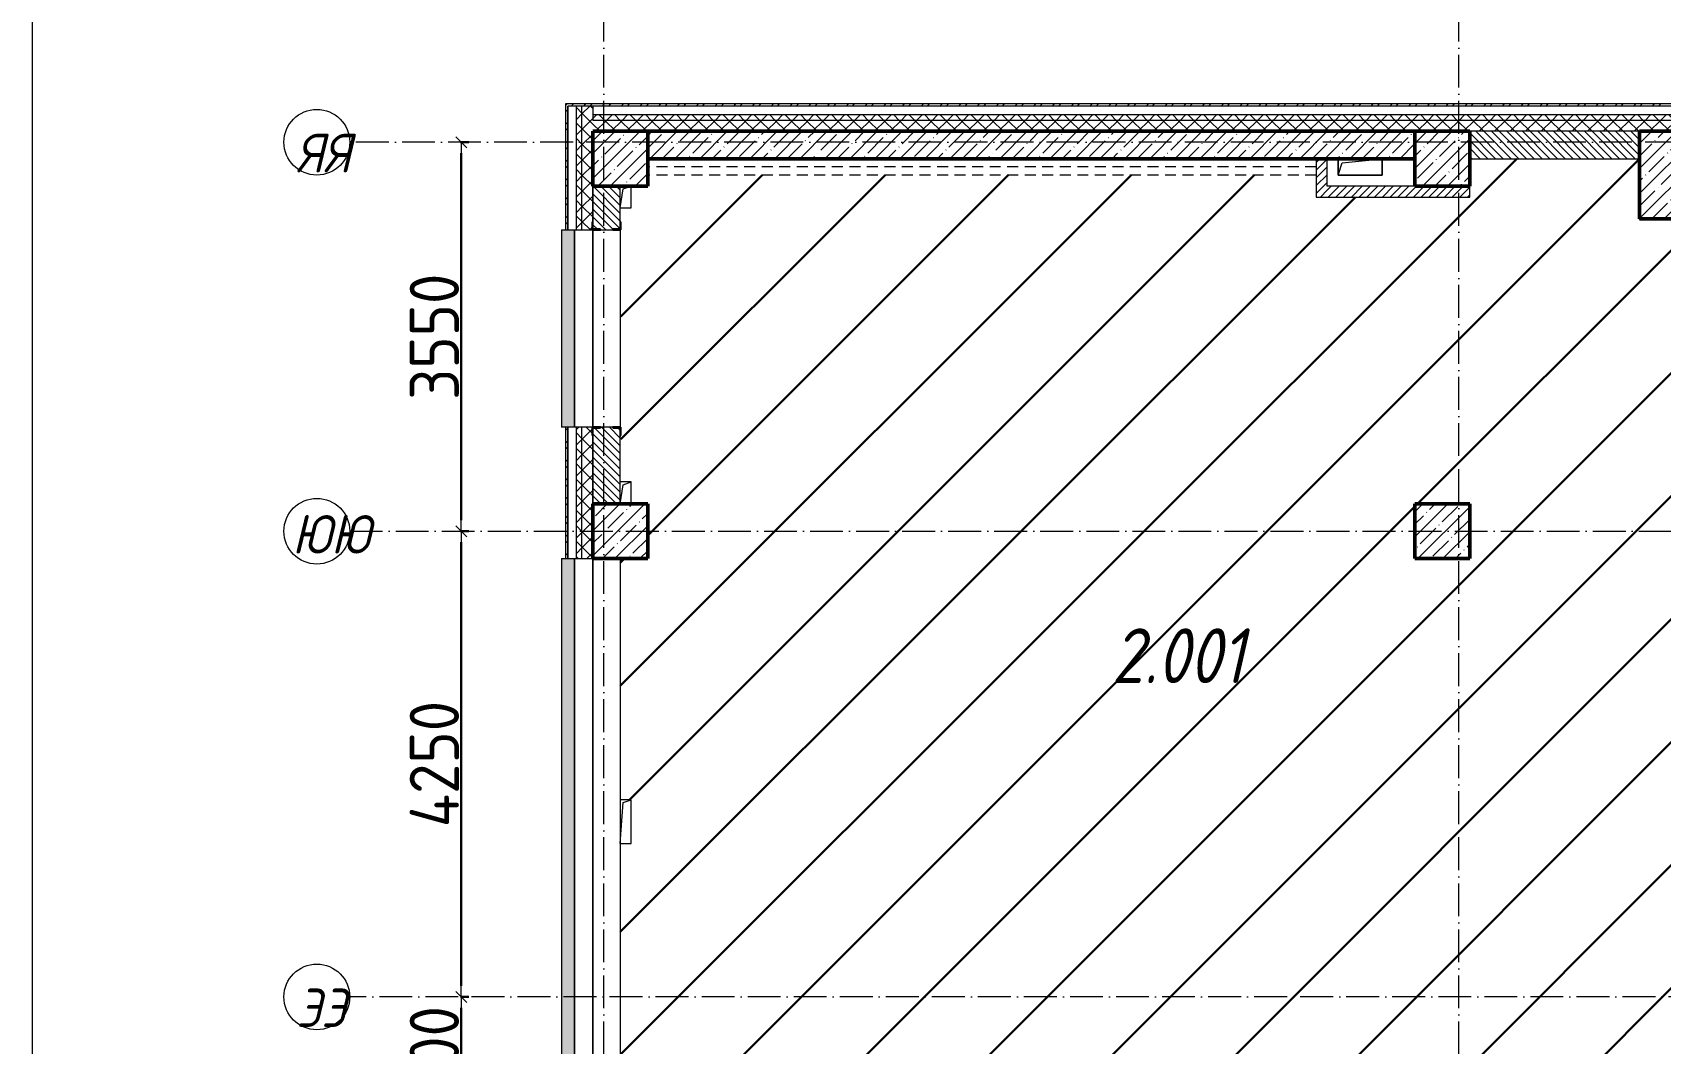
# Model space of a CAD drawing. Header units: millimetres. Extents: x -17017 to 628417, y -109036 to 199237.
# Drawn here: x 509005 to 523858, y 168140 to 177366 of the extents above; entities that cross this region are included whole.
import ezdxf

# ---------------------------------------------------------------- set-up
doc = ezdxf.new("R2010")
doc.units = ezdxf.units.MM
doc.linetypes.add('200_ШТРИХ_ш1п0_6_', pattern=[160, 100, -60])
doc.linetypes.add('50_200_ШТРИХ_1Т_ш5_п1_п1_', pattern=[700, 500, -100, 0, -100])
for name, color, linetype, lineweight in [('3) ЖБ 4м', 3, 'Continuous', 30), ('3.1) ЖБ окна 1.2 м', 102, 'Continuous', 30), ('A-____-____-DIMS', 7, 'Continuous', 9), ('A-DETL-____-OTLN-3', 7, '200_ШТРИХ_ш1п0_6_', 9), ('A-FLOR-____-OTLN', 7, 'Continuous', 9), ('A-GENM-____-MCUT', 7, 'Continuous', 25), ('A-GENM-____-OTLN', 7, 'Continuous', 9), ('A-GENM-____-OTLN-1', 7, 'Continuous', 25), ('A-GLAZ-____-OTLN', 7, 'Continuous', 9), ('A-WALL-____-MCUT', 7, 'Continuous', 13), ('A-WALL-____-MCUT-1', 7, 'Continuous', 9), ('A-WALL-____-MCUT-2', 7, 'Continuous', 50), ('A-WALL-____-OTLN', 7, 'Continuous', 9), ('A-WALL-____-PATT-1', 7, 'Continuous', 9), ('A-WALL-FNSH-MCUT-1', 7, 'Continuous', 9), ('S-COLS-____-MCUT', 7, 'Continuous', 50), ('S-COLS-____-OTLN', 7, 'Continuous', 9), ('S-GRID-____-IDEN', 7, 'Continuous', 9), ('S-GRID-____-OTLN-1', 7, '50_200_ШТРИХ_1Т_ш5_п1_п1_', 9), ('Марки помещений', 7, 'Continuous', 9), ('стяжа', 7, 'Continuous', 30)]:
    doc.layers.add(name, color=color, linetype=linetype, lineweight=lineweight)
doc.layers.add('A-GLAZ-____-OTLN-1', color=7, linetype='Continuous', lineweight=9, true_color=0xc0c0c0)
doc.styles.add('ISOCPEUR_I_2', font='isocpeui.ttf', dxfattribs={"width": 0.85, "height": 2.3})
doc.styles.add('ISOCPEUR_I_9', font='isocpeui.ttf', dxfattribs={"width": 0.9, "height": 250})
doc.styles.add('СПДС', font='isocpeur.ttf', dxfattribs={"width": 0.9})
doc.dimstyles.new('Размера А3', dxfattribs={"dimtxt": 200, "dimasz": 100, "dimexe": 70, "dimexo": 100, "dimgap": 20, "dimtad": 1, "dimdec": 0, "dimrnd": 10, "dimzin": 0, "dimdsep": 46, "dimtxsty": 'СПДС', "dimblk": 'ARROWHEAD_6', "dimcen": 1, "dimclrd": 256, "dimclre": 256, "dimclrt": 256, "dimazin": 0, "dimtfac": 1, "dimtdec": 0, "dimtmove": 2, "dimatfit": 3, "dimfxl": 1, "dimtolj": 1, "dimtzin": 0, "dimarcsym": 0})
pattern_1 = [(45, (516567.8, 90784.41), (-114.04925, 114.04925), []), (45, (516681.85, 90784.41), (-114.04925, 114.04925), [201.612, -40.322, 3.353, -36.97])]
pattern_2 = [(45, (516567.8, 90784.41), (-85.53659, 85.53659), []), (45, (516624.82, 90784.41), (-85.53659, 85.53659), [])]
pattern_3 = [(45, (516567.8, 90784.41), (-35.35534, 35.35534), [])]
pattern_4 = [(45, (516567.8, 90784.41), (-70.71068, 70.71068), []), (135, (516567.8, 90784.41), (-70.71068, -70.71068), [])]
pattern_5 = [(135, (516567.8, 90784.41), (-35.35534, -35.35534), [])]

# ---------------------------------------------------------------- blocks, each defined once
blk = doc.blocks.new('BSC_Колонна _Прямоугольная - 500х500-V27-АР1_План отверстий 2 этажа в осях 1-64_Ю-ЯЯ')
at = {"layer": 'S-COLS-____-OTLN'}
h = blk.add_hatch(dxfattribs=at)
h.set_pattern_fill('FP_36', color=256, style=0, pattern_type=2)
h.set_pattern_definition([(45, (2200, -85431.04), (-114.04925, 114.04925), []), (45, (2314.05, -85431.04), (-114.04925, 114.04925), [201.613, -40.323, 3.353, -36.97])])
h.paths.add_polyline_path([(-250, -250), (250, -250), (250, 250), (-250, 250), (-250, 46)], flags=0)
at = {"layer": 'S-COLS-____-MCUT'}
for p, q in [((250, 250), (-250, 250)), ((-250, 250), (-250, -250)), ((250, -250), (250, 250)), ((-250, -250), (250, -250))]:
    blk.add_line(p, q, dxfattribs=at)
blk = doc.blocks.new('BSC_Колонна _Прямоугольная - 500х500-V52-АР1_План отверстий 2 этажа в осях 1-64_Ю-ЯЯ')
at = {"layer": 'S-COLS-____-OTLN'}
h = blk.add_hatch(dxfattribs=at)
h.set_pattern_fill('FP_62', color=256, style=0, pattern_type=2)
h.set_pattern_definition([(45, (2200, -82031.04), (-114.04925, 114.04925), []), (45, (2314.05, -82031.04), (-114.04925, 114.04925), [201.613, -40.323, 3.353, -36.97])])
h.paths.add_polyline_path([(-250, -250), (250, -250), (250, 250), (-250, 250), (-250, 217)], flags=0)
at = {"layer": 'S-COLS-____-MCUT'}
for p, q in [((250, 250), (-250, 250)), ((-250, 250), (-250, -250)), ((250, -250), (250, 250)), ((-250, -250), (250, -250))]:
    blk.add_line(p, q, dxfattribs=at)
blk = doc.blocks.new('BSC_Колонна _Прямоугольная - 500х500-V56-АР1_План отверстий 2 этажа в осях 1-64_Ю-ЯЯ')
at = {"layer": 'S-COLS-____-OTLN'}
h = blk.add_hatch(dxfattribs=at)
h.set_pattern_fill('FP_67', color=256, style=0, pattern_type=2)
h.set_pattern_definition([(45, (-5300, -82031.04), (-114.04925, 114.04925), []), (45, (-5185.95, -82031.04), (-114.04925, 114.04925), [201.613, -40.323, 3.353, -36.97])])
h.paths.add_polyline_path([(-250, -250), (250, -250), (250, 250), (-250, 250)], flags=0)
at = {"layer": 'S-COLS-____-MCUT'}
for p, q in [((250, 250), (-250, 250)), ((-250, 250), (-250, -250)), ((250, -250), (250, 250)), ((-250, -250), (250, -250))]:
    blk.add_line(p, q, dxfattribs=at)
blk = doc.blocks.new('BSC_Колонна _Прямоугольная - 500х800-V91-АР1_План отверстий 2 этажа в осях 1-64_Ю-ЯЯ')
at = {"layer": 'S-COLS-____-OTLN'}
h = blk.add_hatch(dxfattribs=at)
h.set_pattern_fill('FP_104', color=256, style=0, pattern_type=2)
h.set_pattern_definition([(45, (-7350, -85281.04), (-114.04925, 114.04925), []), (45, (-7235.95, -85281.04), (-114.04925, 114.04925), [201.613, -40.323, 3.353, -36.97])])
h.paths.add_polyline_path([(-250, -400), (250, -400), (250, 400), (-250, 400)], flags=0)
at = {"layer": 'S-COLS-____-MCUT'}
for p, q in [((250, 400), (-250, 400)), ((-250, 400), (-250, -400)), ((250, -400), (250, 400)), ((-250, -400), (250, -400))]:
    blk.add_line(p, q, dxfattribs=at)
blk = doc.blocks.new('Фахверк_СКБ_Уголок - 250_2700-27497298-АР1_План отверстий 2 этажа в осях 1-64_Ю-ЯЯ')
at = {"layer": 'A-GENM-____-MCUT'}
for p, q in [((200, 181), (125, 181)), ((125, 181), (125, 106)), ((131, 106), (131, 175)), ((131, 175), (200, 175)), ((200, 175), (200, 181)), ((125, 106), (131, 106)), ((131, -6), (125, -6)), ((125, -6), (125, -81)), ((125, -81), (200, -81)), ((131, -75), (131, -6)), ((200, -75), (131, -75)), ((200, -81), (200, -75))]:
    blk.add_line(p, q, dxfattribs=at)
blk = doc.blocks.new('AR_Отверстие прямоугольное _в плите_ - AR_Отверстие прямоугольное _в плите_-30459225-АР1_План отверстий 2 этажа в осях 1-64_Ю-ЯЯ')
at = {"layer": 'A-GENM-____-OTLN'}
for p, q in [((-200, 75), (-200, -75)), ((-200, -75), (-163, 37)), ((-163, 37), (200, 75)), ((200, -75), (200, 75)), ((-200, -75), (200, -75))]:
    blk.add_line(p, q, dxfattribs=at)
blk = doc.blocks.new('AR_Отверстие прямоугольное _в плите_ - AR_Отверстие прямоугольное _в плите_-30510733-АР1_План отверстий 2 этажа в осях 1-64_Ю-ЯЯ')
at = {"layer": 'A-GENM-____-OTLN'}
for p, q in [((-50, -100), (-25, 75)), ((-25, 75), (50, 100)), ((50, -100), (50, 100)), ((-50, -100), (50, -100))]:
    blk.add_line(p, q, dxfattribs=at)
blk = doc.blocks.new('AR_Отверстие прямоугольное _в плите_ - AR_Отверстие прямоугольное _в плите_-30510902-АР1_План отверстий 2 этажа в осях 1-64_Ю-ЯЯ')
at = {"layer": 'A-GENM-____-OTLN'}
for p, q in [((50, 200), (-50, 200)), ((-50, -200), (-25, 175)), ((-25, 175), (50, 200)), ((50, -200), (50, 200)), ((-50, -200), (50, -200))]:
    blk.add_line(p, q, dxfattribs=at)
blk = doc.blocks.new('AR_Отверстие прямоугольное _в плите_ - AR_Отверстие прямоугольное _в плите_-V177-АР1_План отверстий 2 этажа в осях 1-64_Ю-ЯЯ')
at = {"layer": 'A-GENM-____-OTLN'}
for p, q in [((50, 100), (-50, 100)), ((-50, -100), (-25, 75)), ((-25, 75), (50, 100)), ((50, -100), (50, 100))]:
    blk.add_line(p, q, dxfattribs=at)
blk = doc.blocks.new('Отлив_СКБ - Отлив витража_120_НВФ-31885689-АР1_План отверстий 2 этажа в осях 1-64_Ю-ЯЯ')
at = {"layer": 'A-GLAZ-____-OTLN-1'}
for points in [[(1800, 2), (1800, 120), (0, 120), (0, 2), (737, 2)], [(1800, 0), (1800, 2), (0, 2), (0, 0), (737, 0)]]:
    blk.add_hatch(color=256, dxfattribs=at).paths.add_polyline_path(points, flags=0)
at = {"layer": 'A-GLAZ-____-OTLN'}
for p, q in [((0, 83), (0, 120)), ((1800, 120), (0, 120)), ((0, 2), (1800, 2)), ((1800, 120), (1800, 83)), ((1800, 0), (0, 0))]:
    blk.add_line(p, q, dxfattribs=at)
blk = doc.blocks.new('Отлив_СКБ - Отлив витража_120_НВФ-31886035-АР1_План отверстий 2 этажа в осях 1-64_Ю-ЯЯ')
at = {"layer": 'A-GLAZ-____-OTLN-1'}
for points in [[(0, 83), (0, 2), (4800, 2), (4800, 120), (0, 120)], [(0, 0), (4800, 0), (4800, 2), (0, 2)]]:
    blk.add_hatch(color=256, dxfattribs=at).paths.add_polyline_path(points, flags=0)
at = {"layer": 'A-GLAZ-____-OTLN'}
for p, q in [((0, 83), (0, 120)), ((4800, 120), (0, 120)), ((0, 2), (4800, 2)), ((4800, 120), (4800, 83)), ((4800, 0), (0, 0))]:
    blk.add_line(p, q, dxfattribs=at)
blk = doc.blocks.new('Ось сетки - Круг_Ø6_00__ISO-2_5_0_9K_-25732049-АР1_План отверстий 2 этажа в осях 1-64_Ю-ЯЯ')
at = {"layer": 'S-GRID-____-IDEN'}
blk.add_circle((0, 0), 3, dxfattribs=at)
blk = doc.blocks.new('ARROWHEAD_6')
at = {"color": 0, "linetype": 'Continuous'}
for p, q in [((0, 0), (-1, 0)), ((-0.5, -0.5), (0.5, 0.5))]:
    blk.add_line(p, q, dxfattribs=at)
blk = doc.blocks.new('*D2751')
at = {"layer": 'A-____-____-DIMS', "lineweight": -2, "transparency": 16777216}
for p, q in [((-19249, 536797), (-19173, 536797)), ((-19243, 535697), (-19243, 536697)), ((-19249, 535597), (-19173, 535597))]:
    blk.add_line(p, q, dxfattribs=at)
at = {"layer": 'Defpoints', "color": 0, "transparency": 16777216}
for p in [(-19349, 536797), (-19243, 536797), (-19349, 535597)]:
    blk.add_point(p, dxfattribs=at)
at = {"layer": 'A-____-____-DIMS', "lineweight": -2, "transparency": 16777216, "xscale": 100, "yscale": 100, "zscale": 100}
for p, rotation in [((-19243, 536797), 90), ((-19243, 535597), 270)]:
    blk.add_blockref('ARROWHEAD_6', p, dxfattribs=dict(at, rotation=rotation))
at = {"layer": 'A-____-____-DIMS', "transparency": 16777216, "insert": (-19488, 536197), "char_height": 450, "width": 2.3, "attachment_point": 5, "rotation": 90, "style": 'СПДС'}
blk.add_mtext('\\A1;1200', dxfattribs=at)
blk = doc.blocks.new('*D2752')
at = {"layer": 'A-____-____-DIMS', "lineweight": -2, "transparency": 16777216}
for p, q in [((-19249, 541047), (-19173, 541047)), ((-19243, 536897), (-19243, 540947)), ((-19249, 536797), (-19173, 536797))]:
    blk.add_line(p, q, dxfattribs=at)
at = {"layer": 'Defpoints', "color": 0, "transparency": 16777216}
for p in [(-19349, 541047), (-19243, 541047), (-19349, 536797)]:
    blk.add_point(p, dxfattribs=at)
at = {"layer": 'A-____-____-DIMS', "lineweight": -2, "transparency": 16777216, "xscale": 100, "yscale": 100, "zscale": 100}
for p, rotation in [((-19243, 541047), 90), ((-19243, 536797), 270)]:
    blk.add_blockref('ARROWHEAD_6', p, dxfattribs=dict(at, rotation=rotation))
at = {"layer": 'A-____-____-DIMS', "transparency": 16777216, "insert": (-19488, 538922), "char_height": 450, "width": 2.56, "attachment_point": 5, "rotation": 90, "style": 'СПДС'}
blk.add_mtext('\\A1;4250', dxfattribs=at)
blk = doc.blocks.new('*D2753')
at = {"layer": 'A-____-____-DIMS', "lineweight": -2, "transparency": 16777216}
for p, q in [((-19249, 544597), (-19173, 544597)), ((-19243, 541147), (-19243, 544497)), ((-19249, 541047), (-19173, 541047))]:
    blk.add_line(p, q, dxfattribs=at)
at = {"layer": 'Defpoints', "color": 0, "transparency": 16777216}
for p in [(-19349, 544597), (-19243, 544597), (-19349, 541047)]:
    blk.add_point(p, dxfattribs=at)
at = {"layer": 'A-____-____-DIMS', "lineweight": -2, "transparency": 16777216, "xscale": 100, "yscale": 100, "zscale": 100}
for p, rotation in [((-19243, 544597), 90), ((-19243, 541047), 270)]:
    blk.add_blockref('ARROWHEAD_6', p, dxfattribs=dict(at, rotation=rotation))
at = {"layer": 'A-____-____-DIMS', "transparency": 16777216, "insert": (-19488, 542822), "char_height": 450, "width": 2.49, "attachment_point": 5, "rotation": 90, "style": 'СПДС'}
blk.add_mtext('\\A1;3550', dxfattribs=at)
blk = doc.blocks.new('2этаж')
at = {"layer": 'S-GRID-____-OTLN-1', "color": 251, "ltscale": 0.6, "true_color": 0x636466}
for p, q in [((-17941.7, 511907.5), (-17941.7, 549908.8)), ((-10141.7, 511907.5), (-10141.7, 549908.8)), ((88482.7, 544597), (-20260.4, 544597)), ((-20260.4, 541047), (88482.7, 541047)), ((31562.9, 536797), (-20260.4, 536797))]:
    blk.add_line(p, q, dxfattribs=at)
at = {"layer": 'S-GRID-____-IDEN', "xscale": 99.99999999999993, "yscale": 99.99999999999993, "zscale": 99.99999999999993}
for p, rotation in [((-20560.4, 544597), 89.9999999999998), ((-20560.4, 541047), 269.9999999999995), ((-20560.4, 536797), 89.9999999999998)]:
    blk.add_blockref('Ось сетки - Круг_Ø6_00__ISO-2_5_0_9K_-25732049-АР1_План отверстий 2 этажа в осях 1-64_Ю-ЯЯ', p, dxfattribs=dict(at, rotation=rotation))
at = {"layer": 'S-GRID-____-IDEN', "char_height": 350, "attachment_point": 1, "style": 'ISOCPEUR_I_9'}
for s, insert, width in [('ЯЯ', (-20745.5, 544673.1), 447.342), ('ЮЮ', (-20786.2, 541193.6), 533.924), ('ЭЭ', (-20745.5, 536873.1), 447.342)]:
    blk.add_mtext(s, dxfattribs=dict(at, insert=insert, width=width))
at = {"layer": 'A-____-____-DIMS'}
for base, p1, p2, picture, middle in [((-19243.1, 544597), (-19349.1, 541047), (-19349.1, 544597), '*D2753', (-19488.1, 542822)), ((-19243.1, 541047), (-19349.1, 536797), (-19349.1, 541047), '*D2752', (-19488.1, 538922)), ((-19243.1, 536797), (-19349.1, 535597), (-19349.1, 536797), '*D2751', (-19488.1, 536197))]:
    dim = blk.add_linear_dim(base=base, p1=p1, p2=p2, angle=90, dimstyle='Размера А3', override={"dimtxt": 450}, dxfattribs=at)
    dim.commit()
    dim.dimension.update_dxf_attribs({"geometry": picture, "text_midpoint": middle})

msp = doc.modelspace()

# ---------------------------------------------------------------- hatches: boundary and pattern name
at = {"layer": 'A-WALL-____-PATT-1'}
h = msp.add_hatch(dxfattribs=at)
h.set_pattern_fill('FP_3', color=256, style=0, pattern_type=2)
h.set_pattern_definition(pattern_2)
h.paths.add_polyline_path([(513868, 163645), (513888, 163645), (513888, 164765), (513868, 164765), (513868, 164153)], flags=0)
h.paths.add_polyline_path([(513888, 166565), (513888, 167765), (513868, 167765), (513868, 166565)], flags=0)
h.paths.add_polyline_path([(513888, 172565), (513888, 173765), (513868, 173765), (513868, 172565)], flags=0)
h.paths.add_polyline_path([(513888, 175565), (513888, 176715), (513868, 176715), (513868, 175565)], flags=0)
h = msp.add_hatch(dxfattribs=at)
h.set_pattern_fill('FP_3', color=256, style=0, pattern_type=2)
h.set_pattern_definition(pattern_2)
h.paths.add_polyline_path([(540435, 176695), (540435, 176715), (536698, 176715), (536698, 176695), (540414, 176695)], flags=0)
h.paths.add_polyline_path([(527198, 176695), (527198, 176715), (513888, 176715), (513888, 176695), (527158, 176695)], flags=0)
h = msp.add_hatch(dxfattribs=at)
h.set_pattern_fill('FP_1', color=256, style=0, pattern_type=2)
h.set_pattern_definition(pattern_4)
h.paths.add_polyline_path([(514018, 163815), (514018, 164765), (513968, 164765), (513968, 163815)], flags=0)
h.paths.add_polyline_path([(514018, 166565), (514018, 167765), (513968, 167765), (513968, 166565)], flags=0)
h.paths.add_polyline_path([(514018, 172565), (514018, 173765), (513968, 173765), (513968, 172565)], flags=0)
h.paths.add_polyline_path([(514018, 175565), (514018, 176695), (513968, 176695), (513968, 175565)], flags=0)
h = msp.add_hatch(dxfattribs=at)
h.set_pattern_fill('FP_1', color=256, style=0, pattern_type=2)
h.set_pattern_definition(pattern_4)
h.paths.add_polyline_path([(514118, 163815), (514118, 164690), (514112, 164690), (514112, 164765), (514018, 164765), (514018, 163815)], flags=0)
h.paths.add_polyline_path([(514112, 166565), (514112, 166640), (514118, 166640), (514118, 167690), (514112, 167690), (514112, 167765), (514018, 167765), (514018, 166565)], flags=0)
h.paths.add_polyline_path([(514018, 172565), (514118, 172565), (514118, 173690), (514112, 173690), (514112, 173765), (514018, 173765), (514018, 173032)], flags=0)
h.paths.add_polyline_path([(514112, 175565), (514112, 175640), (514118, 175640), (514118, 176695), (514018, 176695), (514018, 175565)], flags=0)
h = msp.add_hatch(dxfattribs=at)
h.set_pattern_fill('FP_1', color=256, style=0, pattern_type=2)
h.set_pattern_definition(pattern_4)
h.paths.add_polyline_path([(536698, 176565), (540268, 176565), (540268, 176615), (536698, 176615)], flags=0)
h.paths.add_polyline_path([(527158, 176565), (527198, 176565), (527198, 176615), (514118, 176615), (514118, 176565), (523623, 176565)], flags=0)
h = msp.add_hatch(dxfattribs=at)
h.set_pattern_fill('FP_1', color=256, style=0, pattern_type=2)
h.set_pattern_definition(pattern_4)
h.paths.add_polyline_path([(539568, 176465), (540268, 176465), (540268, 176565), (536698, 176565), (536698, 176471), (536773, 176471), (536773, 176465), (539530, 176465)], flags=0)
h.paths.add_polyline_path([(526468, 176465), (527123, 176465), (527123, 176471), (527198, 176471), (527198, 176565), (514118, 176565), (514118, 176465), (525968, 176465)], flags=0)
h = msp.add_hatch(dxfattribs=at)
h.set_pattern_fill('FP_13', color=256, style=0, pattern_type=2)
h.set_pattern_definition(pattern_1)
h.paths.add_polyline_path([(520818, 176215), (521618, 176215), (521618, 176465), (514618, 176465), (514618, 176215), (520718, 176215)], flags=0)
h = msp.add_hatch(dxfattribs=at)
h.set_pattern_fill('FP_6', color=256, style=0, pattern_type=2)
h.set_pattern_definition(pattern_5)
h.paths.add_polyline_path([(522118, 176215), (523668, 176215), (523668, 176465), (522118, 176465)], flags=0)
h = msp.add_hatch(dxfattribs=at)
h.set_pattern_fill('FP_5', color=256, style=0, pattern_type=2)
h.set_pattern_definition(pattern_3)
h.paths.add_polyline_path([(520818, 175865), (520818, 176215), (520718, 176215), (520718, 175865)], flags=0)
h = msp.add_hatch(dxfattribs=at)
h.set_pattern_fill('FP_6', color=256, style=0, pattern_type=2)
h.set_pattern_definition(pattern_5)
h.paths.add_polyline_path([(514368, 173065), (514368, 173759), (514299, 173759), (514299, 173765), (514187, 173765), (514187, 173759), (514118, 173759), (514118, 173065)], flags=0)
h.paths.add_polyline_path([(514299, 175565), (514299, 175571), (514368, 175571), (514368, 175965), (514118, 175965), (514118, 175571), (514187, 175571), (514187, 175565)], flags=0)
h = msp.add_hatch(dxfattribs=at)
h.set_pattern_fill('FP_5', color=256, style=0, pattern_type=2)
h.set_pattern_definition(pattern_3)
h.paths.add_polyline_path([(522118, 175865), (522118, 175965), (520818, 175965), (520818, 175865)], flags=0)
at = {"layer": 'S-COLS-____-OTLN'}
h = msp.add_hatch(dxfattribs=at)
h.set_pattern_fill('FP_13', color=256, style=0, pattern_type=2)
h.set_pattern_definition(pattern_1)
h.paths.add_polyline_path([(522118, 175965), (522118, 176465), (521618, 176465), (521618, 175965)], flags=0)
at = {"layer": 'стяжа'}
h = msp.add_hatch(dxfattribs=at)
h.set_pattern_fill('ANSI31', color=5, scale=250)
h.set_pattern_definition([(45, (473308.1, 27070.75), (-561.266, 561.266), [])])
h.paths.add_polyline_path([(523968, 173365), (523968, 173565), (523968, 173790), (523962, 173790), (523962, 173865), (523968, 175665), (523668, 175665), (523668, 176215), (522118, 176215), (522118, 175965), (522118, 175865), (521624, 175865), (520718, 175865), (520718, 176065), (514618, 176065), (514618, 175965), (514468, 175965), (514468, 175765), (514368, 175765), (514368, 175640), (514374, 175640), (514374, 175565), (514368, 173765), (514374, 173765), (514374, 173690), (514370, 173265), (514468, 173265), (514468, 173065), (514618, 173065), (514618, 172565), (514368, 172565), (514368, 170365), (514468, 170365), (514468, 169965), (514368, 169965), (514368, 167765), (514374, 167765), (514374, 167615), (514618, 167615), (516818, 167615), (516818, 168015), (519218, 168015), (519218, 167615), (521618, 167615), (522118, 167615), (522618, 167615), (523518, 167615), (523818, 167615), (523818, 167621), (523968, 167621), (523968, 167715), (523968, 167915)])
h.paths.add_polyline_path([(522118, 172565), (521618, 172565), (521618, 173065), (522118, 173065)], flags=16)
h.paths.add_polyline_path([(521318, 163015), (521318, 163115), (521318, 163165), (521318, 163615), (521318, 167415), (518193, 167415), (518193, 167409), (518118, 167409), (514618, 167415), (514618, 167615), (514118, 167615), (514118, 167115), (514118, 166571), (514187, 166571), (514299, 166565), (514299, 166571), (514368, 166571), (514368, 166640), (514374, 166640), (514374, 166565), (514368, 164765), (514374, 164765), (514374, 164665), (514468, 164665), (514468, 164315), (514618, 164315), (514618, 163815), (514368, 163815), (514368, 163640), (514374, 163640), (514374, 163565), (514368, 161765), (514374, 161765), (514374, 161690), (514368, 160640), (514374, 160640), (514374, 160565), (514368, 158765), (514374, 158765), (514374, 158690), (514368, 158465), (514618, 158465), (520258, 158465), (520458, 158465), (521618, 158465), (521918, 158465), (521918, 158590), (521912, 158590), (521912, 158665), (521987, 158665), (522118, 158665), (522118, 159215), (521918, 159215), (521918, 160065), (521918, 160365), (521912, 160365), (521912, 160440), (521918, 160690), (521912, 160690), (521912, 160765), (521918, 162490), (521912, 162490), (521912, 162559), (521912, 162565), (521912, 162640), (521914, 163015)])
h.paths.add_polyline_path([(514468, 166915), (514368, 166915), (514368, 167082), (514468, 167115)], flags=16)

# ---------------------------------------------------------------- linework, layer by layer
at = {"color": 1, "lineweight": 0}
msp.add_lwpolyline([(509005, 183587), (622241, 183587), (622241, 84759), (509005, 84759)], close=True, dxfattribs=at)
at = {"layer": '3) ЖБ 4м'}
msp.add_lwpolyline([(523968, 175665), (523668, 175665), (523668, 176215)], dxfattribs=at)
at = {"layer": 'A-DETL-____-OTLN-3'}
for p, q in [((520718, 176140), (514618, 176140)), ((520718, 176065), (514618, 176065))]:
    msp.add_line(p, q, dxfattribs=at)
at = {"layer": 'A-FLOR-____-OTLN'}
for p, q in [((520918, 176065), (520918, 176215)), ((521318, 176215), (521318, 176065)), ((521318, 176065), (520918, 176065))]:
    msp.add_line(p, q, dxfattribs=at)
at = {"layer": 'A-WALL-____-MCUT'}
for p, q in [((527198, 176695), (513888, 176695)), ((513888, 176695), (513888, 175565)), ((513888, 175565), (513888, 176695)), ((523668, 176465), (521618, 176465)), ((522118, 176465), (522118, 176215)), ((522118, 176215), (523668, 176215)), ((514368, 175640), (514368, 175965)), ((513888, 175565), (514112, 175565)), ((514187, 175565), (514299, 175565)), ((514112, 173765), (513888, 173765)), ((513888, 173765), (513888, 172565)), ((513888, 172565), (513888, 173765)), ((514299, 173765), (514187, 173765)), ((514368, 173065), (514368, 173690)), ((513888, 172565), (514118, 172565))]:
    msp.add_line(p, q, dxfattribs=at)
at = {"layer": 'A-WALL-____-MCUT-1'}
for p, q in [((513968, 175565), (513968, 176695)), ((514018, 175565), (514018, 176695)), ((514118, 176695), (514118, 176565)), ((527198, 176615), (514118, 176615)), ((527198, 176565), (514118, 176565)), ((514118, 175965), (514118, 175640)), ((514118, 175640), (514118, 175965)), ((513968, 172565), (513968, 173765)), ((514018, 172565), (514018, 173765)), ((514118, 173690), (514118, 173065)), ((514118, 173065), (514118, 173690))]:
    msp.add_line(p, q, dxfattribs=at)
at = {"layer": 'A-WALL-____-MCUT-2'}
for p, q in [((521618, 176465), (514618, 176465)), ((521618, 176215), (521618, 176465)), ((514618, 176215), (521618, 176215))]:
    msp.add_line(p, q, dxfattribs=at)
at = {"layer": 'A-WALL-____-OTLN'}
for p, q in [((514118, 173765), (514118, 175565)), ((514118, 175565), (514118, 173765)), ((514368, 175565), (514368, 173765)), ((514118, 167765), (514118, 172565)), ((514118, 172565), (514118, 167765)), ((514368, 172565), (514368, 167765))]:
    msp.add_line(p, q, dxfattribs=at)
at = {"layer": 'A-WALL-FNSH-MCUT-1'}
for p, q in [((527198, 176715), (513868, 176715)), ((513868, 176715), (513868, 175565)), ((520718, 176215), (520718, 175865)), ((520818, 175965), (520818, 176215)), ((520718, 175865), (522118, 175865)), ((522118, 175965), (520818, 175965)), ((522118, 175865), (522118, 175965)), ((513868, 175565), (513888, 175565)), ((513868, 173765), (513868, 172565)), ((513888, 173765), (513868, 173765)), ((513868, 172565), (513888, 172565))]:
    msp.add_line(p, q, dxfattribs=at)
at = {"layer": 'S-COLS-____-MCUT'}
for p, q in [((522118, 176465), (521618, 176465)), ((521618, 176465), (521618, 175965)), ((522118, 175965), (522118, 176465)), ((521618, 175965), (522118, 175965))]:
    msp.add_line(p, q, dxfattribs=at)

# ---------------------------------------------------------------- block references
at = {"layer": '3.1) ЖБ окна 1.2 м'}
msp.add_blockref('2этаж', (532159, -368232), dxfattribs=at)
at = {"layer": 'A-GENM-____-OTLN'}
for name, p in [('AR_Отверстие прямоугольное _в плите_ - AR_Отверстие прямоугольное _в плите_-30459225-АР1_План отверстий 2 этажа в осях 1-64_Ю-ЯЯ', (521118, 176140)), ('AR_Отверстие прямоугольное _в плите_ - AR_Отверстие прямоугольное _в плите_-30510733-АР1_План отверстий 2 этажа в осях 1-64_Ю-ЯЯ', (514418, 175865)), ('AR_Отверстие прямоугольное _в плите_ - AR_Отверстие прямоугольное _в плите_-V177-АР1_План отверстий 2 этажа в осях 1-64_Ю-ЯЯ', (514418, 173165)), ('AR_Отверстие прямоугольное _в плите_ - AR_Отверстие прямоугольное _в плите_-30510902-АР1_План отверстий 2 этажа в осях 1-64_Ю-ЯЯ', (514418, 170165))]:
    msp.add_blockref(name, p, dxfattribs=at)
at = {"layer": 'A-GENM-____-OTLN-1'}
for p, rotation in [((514293, 175440), 89.99999999999991), ((514193, 173890), 269.9999999999999)]:
    msp.add_blockref('Фахверк_СКБ_Уголок - 250_2700-27497298-АР1_План отверстий 2 этажа в осях 1-64_Ю-ЯЯ', p, dxfattribs=dict(at, rotation=rotation))
at = {"layer": 'A-GLAZ-____-OTLN', "rotation": 90}
for name, p in [('Отлив_СКБ - Отлив витража_120_НВФ-31885689-АР1_План отверстий 2 этажа в осях 1-64_Ю-ЯЯ', (513951, 173765)), ('Отлив_СКБ - Отлив витража_120_НВФ-31886035-АР1_План отверстий 2 этажа в осях 1-64_Ю-ЯЯ', (513951, 167765))]:
    msp.add_blockref(name, p, dxfattribs=at)
at = {"layer": 'S-COLS-____-OTLN'}
for name, p in [('BSC_Колонна _Прямоугольная - 500х500-V27-АР1_План отверстий 2 этажа в осях 1-64_Ю-ЯЯ', (514368, 176215)), ('BSC_Колонна _Прямоугольная - 500х800-V91-АР1_План отверстий 2 этажа в осях 1-64_Ю-ЯЯ', (523918, 176065)), ('BSC_Колонна _Прямоугольная - 500х500-V52-АР1_План отверстий 2 этажа в осях 1-64_Ю-ЯЯ', (514368, 172815)), ('BSC_Колонна _Прямоугольная - 500х500-V56-АР1_План отверстий 2 этажа в осях 1-64_Ю-ЯЯ', (521868, 172815))]:
    msp.add_blockref(name, p, dxfattribs=at)

# ---------------------------------------------------------------- texts
at = {"layer": 'Марки помещений', "insert": (518851, 171929), "char_height": 500, "width": 737.55, "attachment_point": 1, "style": 'ISOCPEUR_I_2'}
msp.add_mtext('2.001', dxfattribs=at)

doc.saveas('drawing.dxf')
